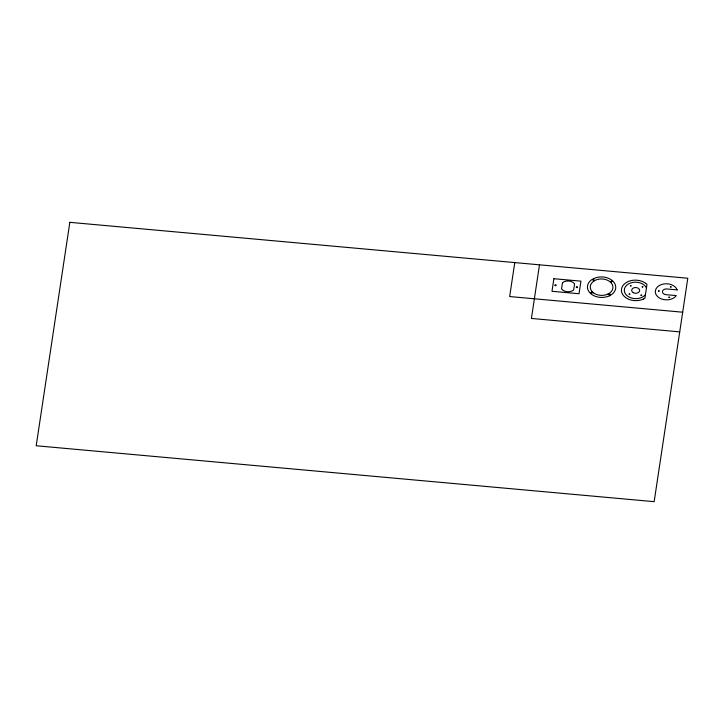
<?xml version="1.0" encoding="UTF-8"?>
<svg xmlns="http://www.w3.org/2000/svg" width="724" height="724" viewBox="0 0 724 724"><rect width="100%" height="100%" fill="white"/><g stroke="black" fill="none" stroke-linecap="round" stroke-linejoin="round"><path stroke-width="1.09" d="M514.773 262.586L509.66 296.55L682.687 312.207M539.489 264.83L531.416 318.451L679.727 331.873M593.59 281.229L595.399 280.197A11.349 8.217 1.4 0 1 609.68 281.5L611.119 282.812A11.349 8.217 1.4 0 1 609.563 293.13L607.753 294.17M609.282 295.89L611.536 294.605A14.154 10.245 1.4 0 0 613.472 281.745L611.662 280.079A14.154 10.245 1.4 0 0 593.897 278.496L591.617 279.763A14.154 10.245 1.4 0 0 589.725 292.623L591.499 294.279A14.154 10.245 1.4 0 0 609.3 295.872M643.283 299.093L644.903 298.234L646.985 284.414L645.663 283.292M677.157 289.89L666.849 288.957A3.982 2.878 1.4 0 0 662.46 291.464A3.982 2.878 1.4 0 0 665.98 294.677L676.297 295.609A11.113 8.055 1.4 0 1 663.763 299.6A11.113 8.055 1.4 0 1 655.301 291.627L655.555 290.007A11.113 8.055 1.4 0 1 666.143 283.763A11.113 8.055 1.4 0 1 677.157 289.881M593.49 292.876L592.033 291.546M643.283 299.093A14.154 10.245 1.4 0 1 625.509 297.483L623.69 295.826A14.154 10.245 1.4 0 1 625.626 282.975L627.88 281.681A14.154 10.245 1.4 0 1 645.654 283.319M645.437 294.722A11.385 8.245 1.4 0 1 633.283 298.424A11.349 8.217 1.4 0 1 624.296 290.215L624.541 288.541A11.349 8.217 1.4 0 1 635.726 282.179A11.385 8.245 1.4 0 1 646.46 287.917M607.771 294.152A11.349 8.217 1.4 0 1 593.508 292.858M592.069 291.546A11.349 8.217 1.4 0 1 593.626 281.238M554.928 285.175C556.213 287.202 556.928 283.455 554.928 285.175M576.304 287.111C577.553 289.129 578.349 285.392 576.304 287.111M629.147 294.062L630.016 294.143L629.156 294.034M630.396 285.808L631.256 285.88L630.405 285.772M640.939 295.13L641.808 295.211L640.948 295.102M642.188 286.876L643.048 286.948L642.188 286.84M658.505 290.985L659.365 291.066L658.523 290.921M668.876 297.22L669.736 297.293L668.876 297.184M670.424 286.903L671.293 286.985L670.433 286.876M590.902 292.786C592.214 294.795 592.938 291.039 590.902 292.786M592.829 279.799C594.476 281.754 594.304 278.043 592.829 279.799M608.866 294.451C610.142 296.469 610.857 292.731 608.866 294.451M610.775 281.446C612.042 283.473 612.766 279.726 610.775 281.446M69.839 222.331L36.2 445.758L654.161 501.669L687.8 278.242L69.839 222.331M553.878 278.704L551.987 291.283L579.046 293.736L580.938 281.156L553.878 278.704M562.476 282.722L561.543 288.903A7.466 5.403 1.4 0 0 573.661 290.007L574.585 283.817A7.466 5.403 1.4 0 0 562.467 282.722M633.31 292.695A3.982 2.878 1.4 0 0 639.618 290.749A3.982 2.878 1.4 0 0 634.052 287.736A3.982 2.878 1.4 0 0 633.31 292.695"/></g></svg>
